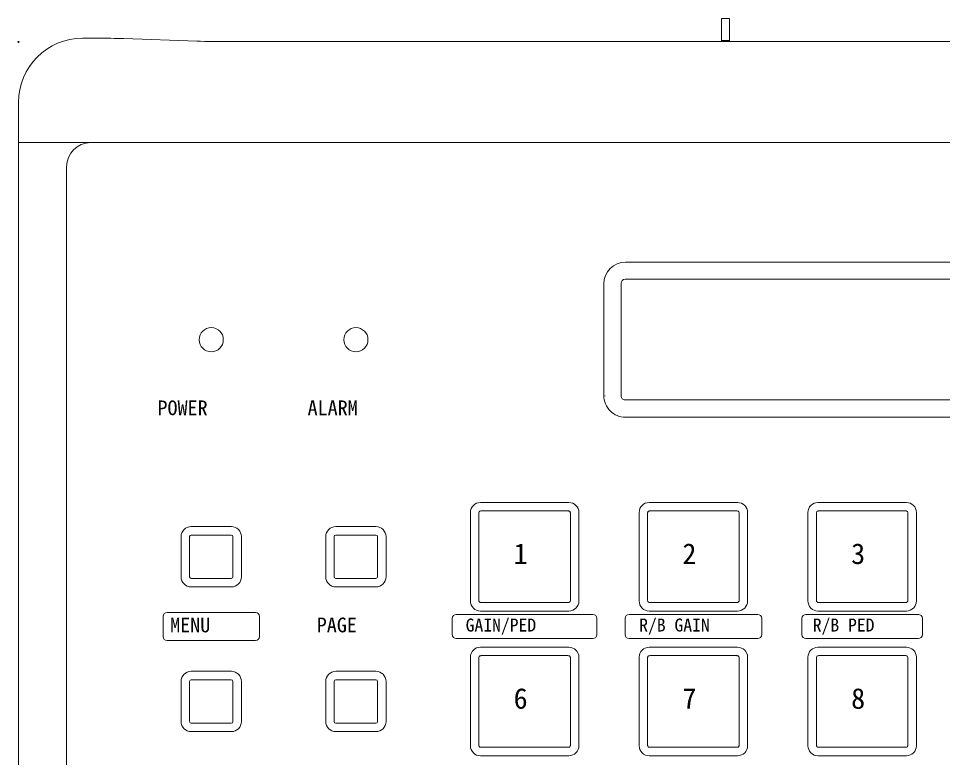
# Model space of a CAD drawing. Units: millimetres, scale not verified. Extents: x -62 to 63, y -56 to 57.
# Drawn here: x -44.64 to -21.64, y 11.29 to 29.67 of the extents above; entities that cross this region are included whole.
import ezdxf
from ezdxf.enums import TextEntityAlignment as Align

# ---------------------------------------------------------------- set-up
doc = ezdxf.new("R2010")
doc.units = ezdxf.units.MM
doc.header["$LTSCALE"] = 0.125
doc.header["$PDMODE"] = 32
doc.header["$PDSIZE"] = 0.025
doc.layers.add('0-4_GAIKEI', color=1, linetype='Continuous', lineweight=18)
doc.layers.add('0-5_SUNPO', color=7, linetype='Continuous', lineweight=18)
doc.layers.add('0-6_DEFPOINTS', color=7, linetype='Continuous')
doc.styles.add('ＭＳ ゴシック', font='')
doc.styles.get('ＭＳ ゴシック').set_extended_font_data('MS Gothic')

# ---------------------------------------------------------------- blocks, each defined once
blk = doc.blocks.new('D4')
at = {"layer": '0-6_DEFPOINTS'}
blk.add_point((-48.4172, 20.2153), dxfattribs=at)

msp = doc.modelspace()

# ---------------------------------------------------------------- linework, layer by layer
at = {"layer": '0-4_GAIKEI'}
for p, q in [((-27.1428, 29.1187), (-27.1428, 29.6664)), ((-26.9428, 29.6664), (-27.1428, 29.6664)), ((-26.9428, 29.6664), (-26.9428, 29.1187)), ((-27.1428, 29.0918), (-27.1428, 29.1187)), ((-26.9428, 29.1187), (-27.1428, 29.1187)), ((-26.9428, 29.0918), (-26.9428, 29.1187)), ((-2.6463, 26.5791), (-44.6393, 26.5791)), ((-43.4428, 25.9791), (-43.4428, -3.0209)), ((-43.4358, 25.9791), (-43.4428, 25.9791)), ((-29.5308, 23.6075), (-17.7508, 23.6065)), ((-30.0712, 20.2876), (-30.0709, 23.0676)), ((-29.6425, 23.0806), (-29.6428, 20.2806)), ((-17.7425, 23.1795), (-29.5425, 23.1806)), ((-30.0393, 20.2806), (-30.0428, 20.2806)), ((-29.5428, 20.1806), (-17.7428, 20.1795)), ((-17.7512, 19.7465), (-29.5312, 19.7475)), ((-30.9423, 17.6289), (-33.1423, 17.6291)), ((-26.7423, 17.6286), (-28.9423, 17.6288)), ((-22.5423, 17.6286), (-24.7423, 17.6288)), ((-33.3923, 17.3792), (-33.3925, 15.1792)), ((-33.182, 17.3705), (-33.1828, 17.3581)), ((-33.1828, 17.3581), (-33.1828, 15.2002)), ((-33.1796, 17.3825), (-33.182, 17.3705)), ((-33.1748, 17.394), (-33.1796, 17.3825)), ((-33.1674, 17.4039), (-33.1748, 17.394)), ((-33.1576, 17.4112), (-33.1674, 17.4039)), ((-33.1462, 17.4159), (-33.1576, 17.4112)), ((-33.1341, 17.4184), (-33.1462, 17.4159)), ((-33.1217, 17.4191), (-33.1341, 17.4184)), ((-30.9638, 17.4191), (-33.1217, 17.4191)), ((-30.9515, 17.4184), (-30.9638, 17.4191)), ((-30.9394, 17.4159), (-30.9515, 17.4184)), ((-30.9279, 17.4112), (-30.9394, 17.4159)), ((-30.9181, 17.4038), (-30.9279, 17.4112)), ((-30.9107, 17.394), (-30.9181, 17.4038)), ((-30.906, 17.3826), (-30.9107, 17.394)), ((-30.9035, 17.3705), (-30.906, 17.3826)), ((-30.9028, 17.3581), (-30.9035, 17.3705)), ((-30.9028, 15.2002), (-30.9028, 17.3581)), ((-30.6925, 15.1789), (-30.6923, 17.3789)), ((-29.1923, 17.3788), (-29.1925, 15.1788)), ((-28.982, 17.3705), (-28.9828, 17.3581)), ((-28.9828, 17.3581), (-28.9828, 15.2002)), ((-28.9796, 17.3825), (-28.982, 17.3705)), ((-28.9748, 17.394), (-28.9796, 17.3825)), ((-28.9674, 17.4039), (-28.9748, 17.394)), ((-28.9576, 17.4112), (-28.9674, 17.4039)), ((-28.9462, 17.4159), (-28.9576, 17.4112)), ((-28.9341, 17.4184), (-28.9462, 17.4159)), ((-28.9217, 17.4191), (-28.9341, 17.4184)), ((-26.7638, 17.4191), (-28.9217, 17.4191)), ((-26.7515, 17.4184), (-26.7638, 17.4191)), ((-26.7394, 17.4159), (-26.7515, 17.4184)), ((-26.7279, 17.4112), (-26.7394, 17.4159)), ((-26.7181, 17.4038), (-26.7279, 17.4112)), ((-26.7107, 17.394), (-26.7181, 17.4038)), ((-26.706, 17.3826), (-26.7107, 17.394)), ((-26.7035, 17.3705), (-26.706, 17.3826)), ((-26.7028, 17.3581), (-26.7035, 17.3705)), ((-26.7028, 15.2002), (-26.7028, 17.3581)), ((-26.4925, 15.1785), (-26.4923, 17.3785)), ((-24.9923, 17.3788), (-24.9925, 15.1788)), ((-24.7828, 17.3581), (-24.7828, 15.2002)), ((-22.5638, 17.4191), (-24.7217, 17.4191)), ((-22.5028, 15.2002), (-22.5028, 17.3581)), ((-22.2925, 15.1785), (-22.2923, 17.3785)), ((-39.3418, 17.0294), (-40.3418, 17.0295)), ((-35.7423, 17.0294), (-36.7423, 17.0295)), ((-39.3422, 16.8191), (-40.3422, 16.8191)), ((-35.7428, 16.8191), (-36.7428, 16.8191)), ((-40.5918, 16.7795), (-40.5919, 15.7795)), ((-40.3822, 16.7791), (-40.3822, 15.7791)), ((-39.3022, 15.7791), (-39.3022, 16.7791)), ((-39.0919, 15.7794), (-39.0918, 16.7794)), ((-36.9923, 16.7795), (-36.9924, 15.7795)), ((-36.7828, 16.7791), (-36.7828, 15.7791)), ((-35.7028, 15.7791), (-35.7028, 16.7791)), ((-35.4924, 15.7794), (-35.4923, 16.7794)), ((-40.3422, 15.7391), (-39.3422, 15.7391)), ((-36.7428, 15.7391), (-35.7428, 15.7391)), ((-40.3419, 15.5295), (-39.3419, 15.5294)), ((-36.7425, 15.5295), (-35.7425, 15.5294)), ((-33.1828, 15.2002), (-33.182, 15.1878)), ((-33.182, 15.1878), (-33.1795, 15.1757)), ((-30.906, 15.1758), (-30.9035, 15.1878)), ((-30.9035, 15.1878), (-30.9028, 15.2002)), ((-28.9828, 15.2002), (-28.982, 15.1878)), ((-28.982, 15.1878), (-28.9795, 15.1757)), ((-26.706, 15.1758), (-26.7035, 15.1878)), ((-26.7035, 15.1878), (-26.7028, 15.2002)), ((-33.1795, 15.1757), (-33.1748, 15.1643)), ((-33.1748, 15.1643), (-33.1675, 15.1545)), ((-33.1675, 15.1545), (-33.1576, 15.1471)), ((-33.1576, 15.1471), (-33.1461, 15.1424)), ((-33.1461, 15.1424), (-33.1341, 15.1399)), ((-33.1341, 15.1399), (-33.1217, 15.1391)), ((-33.1217, 15.1391), (-30.9638, 15.1391)), ((-30.9638, 15.1391), (-30.9514, 15.1399)), ((-30.9514, 15.1399), (-30.9394, 15.1424)), ((-30.9394, 15.1424), (-30.928, 15.1471)), ((-30.928, 15.1471), (-30.9181, 15.1544)), ((-30.9181, 15.1544), (-30.9107, 15.1643)), ((-30.9107, 15.1643), (-30.906, 15.1758)), ((-28.9795, 15.1757), (-28.9748, 15.1643)), ((-28.9748, 15.1643), (-28.9675, 15.1545)), ((-28.9675, 15.1545), (-28.9576, 15.1471)), ((-28.9576, 15.1471), (-28.9461, 15.1424)), ((-28.9461, 15.1424), (-28.9341, 15.1399)), ((-28.9341, 15.1399), (-28.9217, 15.1391)), ((-28.9217, 15.1391), (-26.7638, 15.1391)), ((-26.7638, 15.1391), (-26.7514, 15.1399)), ((-26.7514, 15.1399), (-26.7394, 15.1424)), ((-26.7394, 15.1424), (-26.728, 15.1471)), ((-26.728, 15.1471), (-26.7181, 15.1544)), ((-26.7181, 15.1544), (-26.7107, 15.1643)), ((-26.7107, 15.1643), (-26.706, 15.1758)), ((-41.0416, 14.7956), (-41.0416, 14.2956)), ((-38.7416, 14.8956), (-40.9416, 14.8956)), ((-38.6416, 14.2956), (-38.6416, 14.7956)), ((-33.8428, 14.743), (-33.8428, 14.343)), ((-30.3428, 14.843), (-33.7428, 14.843)), ((-33.1425, 14.9291), (-30.9425, 14.9289)), ((-30.2428, 14.343), (-30.2428, 14.743)), ((-29.5428, 14.743), (-29.5428, 14.343)), ((-26.2428, 14.843), (-29.4428, 14.843)), ((-28.9425, 14.9288), (-26.7425, 14.9286)), ((-26.1428, 14.343), (-26.1428, 14.743)), ((-25.1428, 14.743), (-25.1428, 14.343)), ((-22.2428, 14.843), (-25.0428, 14.843)), ((-24.7425, 14.9288), (-22.5425, 14.9286)), ((-22.1428, 14.343), (-22.1428, 14.743)), ((-40.9416, 14.1956), (-38.7416, 14.1956)), ((-33.7428, 14.243), (-30.3428, 14.243)), ((-30.9423, 14.0289), (-33.1423, 14.0291)), ((-29.4428, 14.243), (-26.2428, 14.243)), ((-26.7423, 14.0286), (-28.9423, 14.0288)), ((-25.0428, 14.243), (-22.2428, 14.243)), ((-22.5423, 14.0286), (-24.7423, 14.0288)), ((-30.9638, 13.8191), (-33.1217, 13.8191)), ((-24.7674, 13.8039), (-24.7748, 13.794)), ((-24.7576, 13.8112), (-24.7674, 13.8039)), ((-24.7462, 13.8159), (-24.7576, 13.8112)), ((-24.7341, 13.8184), (-24.7462, 13.8159)), ((-24.7217, 13.8191), (-24.7341, 13.8184)), ((-22.5638, 13.8191), (-24.7217, 13.8191)), ((-22.5515, 13.8184), (-22.5638, 13.8191)), ((-22.5394, 13.8159), (-22.5515, 13.8184)), ((-22.5279, 13.8112), (-22.5394, 13.8159)), ((-22.5181, 13.8038), (-22.5279, 13.8112)), ((-22.5107, 13.794), (-22.5181, 13.8038)), ((-33.3923, 13.7792), (-33.3925, 11.5792)), ((-33.1828, 13.7581), (-33.1828, 11.6002)), ((-30.9028, 11.6002), (-30.9028, 13.7581)), ((-30.6925, 11.5789), (-30.6923, 13.7789)), ((-29.1923, 13.7788), (-29.1925, 11.5788)), ((-28.9828, 13.7581), (-28.9828, 11.6002)), ((-26.7028, 11.6002), (-26.7028, 13.7581)), ((-26.4925, 11.5785), (-26.4923, 13.7785)), ((-24.9923, 13.7788), (-24.9925, 11.5788)), ((-24.782, 13.7705), (-24.7828, 13.7581)), ((-24.7828, 13.7581), (-24.7828, 11.6002)), ((-24.7796, 13.7825), (-24.782, 13.7705)), ((-24.7748, 13.794), (-24.7796, 13.7825)), ((-22.506, 13.7826), (-22.5107, 13.794)), ((-22.5035, 13.7705), (-22.506, 13.7826)), ((-22.5028, 13.7581), (-22.5035, 13.7705)), ((-22.5028, 11.6002), (-22.5028, 13.7581)), ((-22.2925, 11.5785), (-22.2923, 13.7785)), ((-39.3418, 13.4294), (-40.3418, 13.4295)), ((-35.7423, 13.4294), (-36.7423, 13.4295)), ((-40.5918, 13.1795), (-40.5919, 12.1795)), ((-40.3822, 13.1791), (-40.3822, 12.1791)), ((-39.3422, 13.2191), (-40.3422, 13.2191)), ((-39.3022, 12.1791), (-39.3022, 13.1791)), ((-39.0919, 12.1794), (-39.0918, 13.1794)), ((-36.9923, 13.1795), (-36.9924, 12.1795)), ((-36.7828, 13.1791), (-36.7828, 12.1791)), ((-35.7428, 13.2191), (-36.7428, 13.2191)), ((-35.7028, 12.1791), (-35.7028, 13.1791)), ((-35.4924, 12.1794), (-35.4923, 13.1794)), ((-40.3422, 12.1391), (-39.3422, 12.1391)), ((-36.7428, 12.1391), (-35.7428, 12.1391)), ((-40.3419, 11.9295), (-39.3419, 11.9294)), ((-36.7425, 11.9295), (-35.7425, 11.9294)), ((-33.1217, 11.5391), (-30.9638, 11.5391)), ((-24.7828, 11.6002), (-24.782, 11.5878)), ((-24.782, 11.5878), (-24.7795, 11.5757)), ((-24.7795, 11.5757), (-24.7748, 11.5643)), ((-24.7748, 11.5643), (-24.7675, 11.5545)), ((-24.7675, 11.5545), (-24.7576, 11.5471)), ((-24.7576, 11.5471), (-24.7461, 11.5424)), ((-24.7461, 11.5424), (-24.7341, 11.5399)), ((-24.7341, 11.5399), (-24.7217, 11.5391)), ((-24.7217, 11.5391), (-22.5638, 11.5391)), ((-22.5638, 11.5391), (-22.5514, 11.5399)), ((-22.5514, 11.5399), (-22.5394, 11.5424)), ((-22.5394, 11.5424), (-22.528, 11.5471)), ((-22.528, 11.5471), (-22.5181, 11.5544)), ((-22.5181, 11.5544), (-22.5107, 11.5643)), ((-22.5107, 11.5643), (-22.506, 11.5758)), ((-22.506, 11.5758), (-22.5035, 11.5878)), ((-22.5035, 11.5878), (-22.5028, 11.6002)), ((-33.1425, 11.3291), (-30.9425, 11.3289)), ((-28.9425, 11.3288), (-26.7425, 11.3286)), ((-24.7425, 11.3288), (-22.5425, 11.3286))]:
    msp.add_line(p, q, dxfattribs=at)
at = {"layer": '0-4_GAIKEI', "color": 7}
for p, q in [((-42.657, 29.1757), (-43.0428, 29.1757)), ((-40.204, 29.1031), (-42.0182, 29.1664)), ((-7.857, 29.0918), (-39.4286, 29.0918)), ((-44.6393, 27.5791), (-44.6393, -4.6209))]:
    msp.add_line(p, q, dxfattribs=at)
at = {"layer": '0-4_GAIKEI'}
for points in [[(-24.7217, 17.4191), (-24.7341, 17.4184), (-24.7462, 17.4159), (-24.7576, 17.4112), (-24.7674, 17.4039), (-24.7748, 17.394), (-24.7796, 17.3825), (-24.782, 17.3705), (-24.7828, 17.3581)], [(-22.5028, 17.3581), (-22.5035, 17.3705), (-22.506, 17.3826), (-22.5107, 17.394), (-22.5181, 17.4038), (-22.5279, 17.4112), (-22.5394, 17.4159), (-22.5515, 17.4184), (-22.5638, 17.4191)], [(-24.7828, 15.2002), (-24.782, 15.1878), (-24.7795, 15.1757), (-24.7748, 15.1643), (-24.7675, 15.1545), (-24.7576, 15.1471), (-24.7461, 15.1424), (-24.7341, 15.1399), (-24.7217, 15.1391)], [(-24.7217, 15.1391), (-22.5638, 15.1391), (-22.5514, 15.1399), (-22.5394, 15.1424), (-22.528, 15.1471), (-22.5181, 15.1544), (-22.5107, 15.1643), (-22.506, 15.1758), (-22.5035, 15.1878), (-22.5028, 15.2002)], [(-33.1217, 13.8191), (-33.1341, 13.8184), (-33.1462, 13.8159), (-33.1576, 13.8112), (-33.1674, 13.8039), (-33.1748, 13.794), (-33.1796, 13.7825), (-33.182, 13.7705), (-33.1828, 13.7581)], [(-30.9028, 13.7581), (-30.9035, 13.7705), (-30.906, 13.7826), (-30.9107, 13.794), (-30.9181, 13.8038), (-30.9279, 13.8112), (-30.9394, 13.8159), (-30.9515, 13.8184), (-30.9638, 13.8191)], [(-26.7638, 13.8191), (-28.9217, 13.8191), (-28.9341, 13.8184), (-28.9462, 13.8159), (-28.9576, 13.8112), (-28.9674, 13.8039), (-28.9748, 13.794), (-28.9796, 13.7825), (-28.982, 13.7705), (-28.9828, 13.7581)], [(-26.7028, 13.7581), (-26.7035, 13.7705), (-26.706, 13.7826), (-26.7107, 13.794), (-26.7181, 13.8038), (-26.7279, 13.8112), (-26.7394, 13.8159), (-26.7515, 13.8184), (-26.7638, 13.8191)], [(-33.1828, 11.6002), (-33.182, 11.5878), (-33.1795, 11.5757), (-33.1748, 11.5643), (-33.1675, 11.5545), (-33.1576, 11.5471), (-33.1461, 11.5424), (-33.1341, 11.5399), (-33.1217, 11.5391)], [(-30.9638, 11.5391), (-30.9514, 11.5399), (-30.9394, 11.5424), (-30.928, 11.5471), (-30.9181, 11.5544), (-30.9107, 11.5643), (-30.906, 11.5758), (-30.9035, 11.5878), (-30.9028, 11.6002)], [(-28.9828, 11.6002), (-28.982, 11.5878), (-28.9795, 11.5757), (-28.9748, 11.5643), (-28.9675, 11.5545), (-28.9576, 11.5471), (-28.9461, 11.5424), (-28.9341, 11.5399), (-28.9217, 11.5391)], [(-28.9217, 11.5391), (-26.7638, 11.5391), (-26.7514, 11.5399), (-26.7394, 11.5424), (-26.728, 11.5471), (-26.7181, 11.5544), (-26.7107, 11.5643), (-26.706, 11.5758), (-26.7035, 11.5878), (-26.7028, 11.6002)]]:
    msp.add_lwpolyline(points, dxfattribs=at)
for centre in [(-39.8414, 21.6776), (-36.2414, 21.6776)]:
    msp.add_circle(centre, 0.3, dxfattribs=at)
at = {"layer": '0-4_GAIKEI', "color": 7}
for centre, radius, start, end in [((-43.0428, 27.5791), 1.5965, 90, 180), ((-42.6201, 9.6399), 19.5358, 88.23437, 90.10822), ((-39.4733, 52.804), 23.7122, 268.23437, 270.10822)]:
    msp.add_arc(centre, radius, start, end, dxfattribs=at)
at = {"layer": '0-4_GAIKEI'}
for centre, radius, start, end in [((-42.8428, 25.9791), 0.6, 90, 180), ((-29.5309, 23.0675), 0.54, 89.99478, 179.99478), ((-29.5425, 23.0806), 0.1, 89.99478, 179.99478), ((-29.5312, 20.2875), 0.54, 179.99478, 269.99478), ((-29.5428, 20.2806), 0.1, 179.99478, 269.99478), ((-33.1423, 17.3791), 0.25, 89.99478, 179.99478), ((-30.9423, 17.3789), 0.25, 359.99478, 89.99478), ((-28.9423, 17.3788), 0.25, 89.99478, 179.99478), ((-26.7423, 17.3786), 0.25, 359.99478, 89.99478), ((-24.7423, 17.3788), 0.25, 89.99478, 179.99478), ((-22.5423, 17.3786), 0.25, 359.99478, 89.99478), ((-40.3418, 16.7795), 0.25, 89.99478, 179.99478), ((-39.3418, 16.7794), 0.25, 359.99478, 89.99478), ((-36.7423, 16.7795), 0.25, 89.99478, 179.99478), ((-35.7423, 16.7794), 0.25, 359.99478, 89.99478), ((-40.3422, 16.7791), 0.04, 90, 180), ((-39.3422, 16.7791), 0.04, 0, 90), ((-36.7428, 16.7791), 0.04, 90, 180), ((-35.7428, 16.7791), 0.04, 0, 90), ((-40.3419, 15.7795), 0.25, 179.99478, 269.99478), ((-40.3422, 15.7791), 0.04, 180, 270), ((-39.3422, 15.7791), 0.04, 270, 0), ((-39.3419, 15.7794), 0.25, 269.99478, 359.99478), ((-36.7424, 15.7795), 0.25, 179.99478, 269.99478), ((-36.7428, 15.7791), 0.04, 180, 270), ((-35.7428, 15.7791), 0.04, 270, 0), ((-35.7424, 15.7794), 0.25, 269.99478, 359.99478), ((-33.1425, 15.1791), 0.25, 179.99478, 269.99478), ((-30.9425, 15.1789), 0.25, 269.99478, 359.99478), ((-28.9425, 15.1788), 0.25, 179.99478, 269.99478), ((-26.7425, 15.1786), 0.25, 269.99478, 359.99478), ((-24.7425, 15.1788), 0.25, 179.99478, 269.99478), ((-22.5425, 15.1786), 0.25, 269.99478, 359.99478), ((-40.9416, 14.7956), 0.1, 90, 180), ((-38.7416, 14.7956), 0.1, 0, 90), ((-33.7428, 14.743), 0.1, 90, 180), ((-30.3428, 14.743), 0.1, 0, 90), ((-29.4428, 14.743), 0.1, 90, 180), ((-26.2428, 14.743), 0.1, 0, 90), ((-25.0428, 14.743), 0.1, 90, 180), ((-22.2428, 14.743), 0.1, 0, 90), ((-40.9416, 14.2956), 0.1, 180, 270), ((-38.7416, 14.2956), 0.1, 270, 0), ((-33.7428, 14.343), 0.1, 180, 270), ((-30.3428, 14.343), 0.1, 270, 0), ((-29.4428, 14.343), 0.1, 180, 270), ((-26.2428, 14.343), 0.1, 270, 0), ((-25.0428, 14.343), 0.1, 180, 270), ((-22.2428, 14.343), 0.1, 270, 0), ((-33.1423, 13.7791), 0.25, 89.99478, 179.99478), ((-30.9423, 13.7789), 0.25, 359.99478, 89.99478), ((-28.9423, 13.7788), 0.25, 89.99478, 179.99478), ((-26.7423, 13.7786), 0.25, 359.99478, 89.99478), ((-24.7423, 13.7788), 0.25, 89.99478, 179.99478), ((-22.5423, 13.7786), 0.25, 359.99478, 89.99478), ((-40.3418, 13.1795), 0.25, 89.99478, 179.99478), ((-39.3418, 13.1794), 0.25, 359.99478, 89.99478), ((-36.7423, 13.1795), 0.25, 89.99478, 179.99478), ((-35.7423, 13.1794), 0.25, 359.99478, 89.99478), ((-40.3422, 13.1791), 0.04, 90, 180), ((-39.3422, 13.1791), 0.04, 0, 90), ((-36.7428, 13.1791), 0.04, 90, 180), ((-35.7428, 13.1791), 0.04, 0, 90), ((-40.3419, 12.1795), 0.25, 179.99478, 269.99478), ((-40.3422, 12.1791), 0.04, 180, 270), ((-39.3422, 12.1791), 0.04, 270, 0), ((-39.3419, 12.1794), 0.25, 269.99478, 359.99478), ((-36.7424, 12.1795), 0.25, 179.99478, 269.99478), ((-36.7428, 12.1791), 0.04, 180, 270), ((-35.7428, 12.1791), 0.04, 270, 0), ((-35.7424, 12.1794), 0.25, 269.99478, 359.99478), ((-33.1425, 11.5791), 0.25, 179.99478, 269.99478), ((-30.9425, 11.5789), 0.25, 269.99478, 359.99478), ((-28.9425, 11.5788), 0.25, 179.99478, 269.99478), ((-26.7425, 11.5786), 0.25, 269.99478, 359.99478), ((-24.7425, 11.5788), 0.25, 179.99478, 269.99478), ((-22.5425, 11.5786), 0.25, 269.99478, 359.99478)]:
    msp.add_arc(centre, radius, start, end, dxfattribs=at)

# ---------------------------------------------------------------- block references
at = {"layer": '0-5_SUNPO'}
msp.add_blockref('D4', (3.7779, 8.8689), dxfattribs=at)

# ---------------------------------------------------------------- texts
at = {"layer": '0-4_GAIKEI', "color": 7, "style": 'ＭＳ ゴシック'}
for s, height, p in [('POWER', 0.3666, (-41.1797, 19.6896)), ('ALARM', 0.3666, (-37.4439, 19.6896)), ('1', 0.5132, (-32.3167, 15.944)), ('2', 0.5132, (-28.1167, 15.944)), ('3', 0.5132, (-23.9167, 15.944)), ('MENU', 0.3666, (-40.8645, 14.2896)), ('PAGE', 0.3666, (-37.2156, 14.2896)), ('GAIN/PED', 0.3226, (-33.511, 14.3226)), ('R/B GAIN', 0.3226, (-29.1915, 14.3226)), ('R/B PED', 0.3226, (-24.8719, 14.3226)), ('6', 0.5132, (-32.3167, 12.344)), ('7', 0.5132, (-28.1167, 12.344)), ('8', 0.5132, (-23.9167, 12.344))]:
    msp.add_text(s, height=height, dxfattribs=at).set_placement(p, align=Align.BOTTOM_LEFT)

doc.saveas('drawing.dxf')
